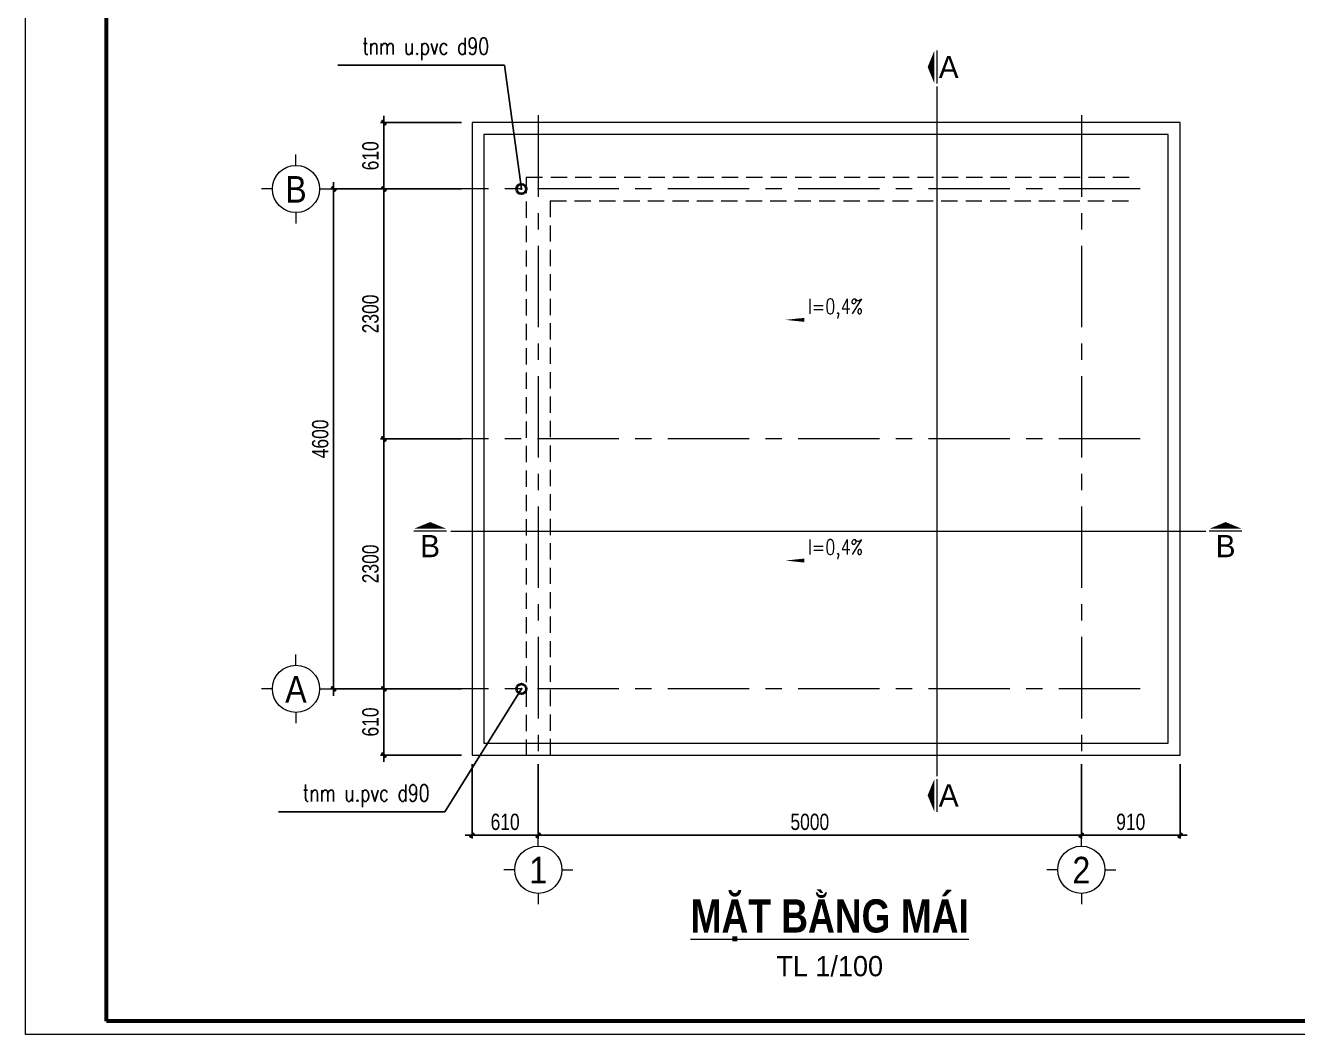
# Model space of a CAD drawing. Header units: millimetres. Extents: x 3293446 to 3468331, y 133678 to 182883.
# Drawn here: x 3416195 to 3427907, y 145247 to 154532 of the extents above; entities that cross this region are included whole.
import ezdxf
from ezdxf.enums import TextEntityAlignment as Align

# ---------------------------------------------------------------- set-up
doc = ezdxf.new("R2010")
doc.units = ezdxf.units.MM
doc.header["$LTSCALE"] = 600
doc.header["$MEASUREMENT"] = 0
doc.header["$PDMODE"] = 32
doc.linetypes.add('CENTER', pattern=[2, 1.25, -0.25, 0.25, -0.25])
doc.linetypes.add('HIDDEN', pattern=[0.375, 0.25, -0.125])
doc.layers.get('0').update_dxf_attribs({"lineweight": 0})
doc.layers.get('Defpoints').update_dxf_attribs({"lineweight": 0})
for name, color, linetype, lineweight in [('cat1', 30, 'Continuous', 40), ('DCCD-DIM', 8, 'Continuous', 18), ('DCCD-TEXT', 7, 'Continuous', 20), ('Khungten_LCDI', 7, 'Continuous', 5), ('LC ISO', 153, 'Continuous', 13), ('LC Khac', 4, 'Continuous', 9), ('LC MANH DUT', 35, 'HIDDEN', 5), ('LC Net manh', 239, 'Continuous', 5), ('LC Net thay', 7, 'Continuous', 25), ('LC Text1', 3, 'Continuous', 20), ('LC Text2', 7, 'Continuous', 18), ('thay1', 63, 'Continuous', 18), ('truc', 76, 'CENTER', 9), ('v-KICHTHUOC', 8, 'Continuous', 18), ('v-TEXT', 7, 'Continuous', 18)]:
    doc.layers.add(name, color=color, linetype=linetype, lineweight=lineweight)
doc.layers.add('DIM', color=1, linetype='Continuous')
doc.styles.add('HOATBIF', font='hoatbif.shx', dxfattribs={"width": 0.8})
doc.styles.add('Khungten', font='VHAVAN.TTF', dxfattribs={"width": 0.9, "height": 5000})
doc.styles.add('LC 1', font='VHAVANB.TTF')
doc.styles.add('LC 3', font='vnsimli.shx', dxfattribs={"width": 0.75})
doc.styles.add('LC3', font='VHARIALB.TTF', dxfattribs={"width": 0.8})
doc.styles.add('T1', font='Vnsimli.shx', dxfattribs={"width": 0.8})
doc.styles.add('Title', font='VHBLACK.TTF', dxfattribs={"width": 0.8})
doc.dimstyles.new('Copy of 1-100 (1- 60)', dxfattribs={"dimscale": 60, "dimtxt": 2.5, "dimasz": 0.35, "dimexe": 0.5, "dimexo": 0, "dimgap": 0.8, "dimtad": 1, "dimdec": 0, "dimzin": 0, "dimdsep": 46, "dimtxsty": 'HOATBIF', "dimblk1": 'DOT', "dimblk2": 'DOT', "dimsah": 1, "dimcen": -1, "dimdle": 1, "dimclrd": 256, "dimclre": 256, "dimclrt": 4, "dimadec": 3, "dimazin": 2, "dimtfac": 0.3333333333333333, "dimtdec": 0, "dimtix": 1, "dimtmove": 2, "dimatfit": 3, "dimldrblk": 'DOT', "dimfxl": 1, "dimtvp": 0.8333333333333334, "dimtolj": 1, "dimtzin": 0, "dimarcsym": 0})

# ---------------------------------------------------------------- blocks, each defined once
blk = doc.blocks.new('DOT')
at = {"layer": 'DIM'}
for p, q in [((-3, 0), (3, 0)), ((-1, -1), (1, 1))]:
    blk.add_line(p, q, dxfattribs=at)
blk.add_lwpolyline([(0.5, 1), (-1, -0.5), (-0.5, -1), (1, 0.5)], close=True, dxfattribs=at)
blk = doc.blocks.new('*D220')
at = {"layer": 'Defpoints', "color": 0, "transparency": 16777216}
for p in [(3419494.797173723, 150727.9579138395), (3420210.297173713, 150727.9579138395), (3420210.297173713, 148427.9579138395)]:
    blk.add_point(p, dxfattribs=at)
at = {"layer": 'DIM', "lineweight": -2, "transparency": 16777216}
for p, q in [((3420210.297173713, 150727.9579138395), (3419464.797173723, 150727.9579138395)), ((3419494.797173723, 148448.9579138395), (3419494.797173723, 150706.9579138395)), ((3420210.297173713, 148427.9579138395), (3419464.797173723, 148427.9579138395))]:
    blk.add_line(p, q, dxfattribs=at)
at = {"layer": 'DIM', "lineweight": -2, "transparency": 16777216, "xscale": 21, "yscale": 21, "zscale": 21}
for p, rotation in [((3419494.797173723, 150727.9579138395), 90), ((3419494.797173723, 148427.9579138395), 270)]:
    blk.add_blockref('DOT', p, dxfattribs=dict(at, rotation=rotation))
at = {"layer": 'DIM', "color": 4, "transparency": 16777216, "insert": (3419371.797173722, 149577.9579138385), "char_height": 150, "attachment_point": 5, "rotation": 90, "style": 'HOATBIF'}
blk.add_mtext('\\A1;2300', dxfattribs=at)
blk = doc.blocks.new('_Dot')
at = {"color": 0, "linetype": 'ByBlock', "lineweight": -2}
blk.add_line((-0.5, 0), (-1, 0), dxfattribs=at)
at = {"color": 0, "linetype": 'ByBlock', "const_width": 0.5}
blk.add_lwpolyline([(-0.25, 0, 1), (0.25, 0, 1)], format="xyb", close=True, dxfattribs=at)
blk = doc.blocks.new('*D221')
at = {"layer": 'Defpoints', "color": 0, "transparency": 16777216}
for p in [(3419494.797173723, 153027.9579138395), (3420210.297173713, 153027.9579138395), (3420210.297173713, 150727.9579138395)]:
    blk.add_point(p, dxfattribs=at)
at = {"layer": 'DIM', "lineweight": -2, "transparency": 16777216}
for p, q in [((3420210.297173713, 153027.9579138395), (3419464.797173723, 153027.9579138395)), ((3419494.797173723, 150748.9579138395), (3419494.797173723, 153006.9579138395)), ((3420210.297173713, 150727.9579138395), (3419464.797173723, 150727.9579138395))]:
    blk.add_line(p, q, dxfattribs=at)
at = {"layer": 'DIM', "lineweight": -2, "transparency": 16777216, "xscale": 21, "yscale": 21, "zscale": 21}
for p, rotation in [((3419494.797173723, 153027.9579138395), 90), ((3419494.797173723, 150727.9579138395), 270)]:
    blk.add_blockref('DOT', p, dxfattribs=dict(at, rotation=rotation))
at = {"layer": 'DIM', "color": 4, "transparency": 16777216, "insert": (3419371.797173722, 151877.9579138385), "char_height": 150, "attachment_point": 5, "rotation": 90, "style": 'HOATBIF'}
blk.add_mtext('\\A1;2300', dxfattribs=at)
blk = doc.blocks.new('*D222')
at = {"layer": 'Defpoints', "color": 0, "transparency": 16777216}
for p in [(3420210.297173713, 153027.9579138395), (3419032.297173741, 148427.9579138395), (3420210.297173713, 148427.9579138395)]:
    blk.add_point(p, dxfattribs=at)
at = {"layer": 'DIM', "lineweight": -2, "transparency": 16777216}
for p, q in [((3420210.297173713, 153027.9579138395), (3419002.297173741, 153027.9579138395)), ((3419032.297173741, 153006.9579138395), (3419032.297173741, 148448.9579138395)), ((3420210.297173713, 148427.9579138395), (3419002.297173741, 148427.9579138395))]:
    blk.add_line(p, q, dxfattribs=at)
at = {"layer": 'DIM', "lineweight": -2, "transparency": 16777216, "xscale": 21, "yscale": 21, "zscale": 21}
for p, rotation in [((3419032.297173741, 153027.9579138395), 90), ((3419032.297173741, 148427.9579138395), 270)]:
    blk.add_blockref('DOT', p, dxfattribs=dict(at, rotation=rotation))
at = {"layer": 'DIM', "color": 4, "transparency": 16777216, "insert": (3418909.29717374, 150727.9579138385), "char_height": 150, "attachment_point": 5, "rotation": 90, "style": 'HOATBIF'}
blk.add_mtext('\\A1;4600', dxfattribs=at)
blk = doc.blocks.new('lcdi fix')
at = {"layer": 'Defpoints', "lineweight": 0}
blk.add_lwpolyline([(-1199.999999582767, -14849.99999999255), (-1199.999999582767, 14849.99999999255), (40799.99891111255, 14849.99999999255), (40799.99891111255, -14849.99999999255)], close=True, dxfattribs=at)
at = {"layer": 'Khungten_LCDI', "color": 5, "lineweight": 60}
blk.add_lwpolyline([(0, -14649.99999999255), (0, 14649.99999999255), (40599.99891117215, 14649.99999999255), (40599.99891117215, -14649.99999999255)], close=True, dxfattribs=at)
at = {"color": 7, "style": 'Khungten', "width": 0.8}
for tag, p in [('REVISION', (39498.75262445211, -10746.30395446718)), ('NGAYHT', (39546.07413610816, -11609.37091637403))]:
    blk.add_attdef(tag, text='', height=199.998925739526, dxfattribs=at).set_placement(p, align=Align.CENTER)
at = {"layer": 'LC Text1', "style": 'Title', "width": 3.88208500483857}
for tag, p, p2 in [('TENBANVE1', (36912.6576448679, -8885.760238945484), (40339.14494544268, -8885.760238945484)), ('TENBANVE2', (36912.6576448679, -9562.465564332902), (40339.14494544268, -9562.465564332902))]:
    blk.add_attdef(tag, text='', height=249.9999935159641, dxfattribs=at).set_placement(p, p2, align=Align.FIT)
at = {"layer": 'LC Text1', "style": 'Title', "width": 0.7}
blk.add_attdef('SOBANVE', text='', height=249.9999935159641, dxfattribs=at).set_placement((39561.98223525286, -13896.18071823567), align=Align.CENTER)
blk = doc.blocks.new('*D244')
at = {"layer": 'Defpoints', "color": 0, "transparency": 16777216}
for p in [(3419494.797173725, 153637.9579138395), (3420210.297173713, 153637.9579138395), (3420210.297173713, 153027.9579138395)]:
    blk.add_point(p, dxfattribs=at)
at = {"layer": 'DIM', "lineweight": -2, "transparency": 16777216}
for p, q in [((3420210.297173713, 153637.9579138395), (3419464.797173725, 153637.9579138395)), ((3419494.797173725, 153048.9579138395), (3419494.797173725, 153616.9579138395)), ((3420210.297173713, 153027.9579138395), (3419464.797173725, 153027.9579138395))]:
    blk.add_line(p, q, dxfattribs=at)
at = {"layer": 'DIM', "lineweight": -2, "transparency": 16777216, "xscale": 21, "yscale": 21, "zscale": 21}
for p, rotation in [((3419494.797173725, 153637.9579138395), 90), ((3419494.797173725, 153027.9579138395), 270)]:
    blk.add_blockref('DOT', p, dxfattribs=dict(at, rotation=rotation))
at = {"layer": 'DIM', "color": 4, "transparency": 16777216, "insert": (3419371.797173724, 153332.9579138385), "char_height": 150, "attachment_point": 5, "rotation": 90, "style": 'HOATBIF'}
blk.add_mtext('\\A1;610', dxfattribs=at)
blk = doc.blocks.new('*D245')
at = {"layer": 'Defpoints', "color": 0, "transparency": 16777216}
for p in [(3420210.297173713, 148427.9579138395), (3419494.797173728, 147817.9579138395), (3420210.297173713, 147817.9579138395)]:
    blk.add_point(p, dxfattribs=at)
at = {"layer": 'DIM', "lineweight": -2, "transparency": 16777216}
for p, q in [((3420210.297173713, 148427.9579138395), (3419464.797173728, 148427.9579138395)), ((3419494.797173728, 148406.9579138395), (3419494.797173728, 147838.9579138395)), ((3420210.297173713, 147817.9579138395), (3419464.797173728, 147817.9579138395))]:
    blk.add_line(p, q, dxfattribs=at)
at = {"layer": 'DIM', "lineweight": -2, "transparency": 16777216, "xscale": 21, "yscale": 21, "zscale": 21}
for p, rotation in [((3419494.797173728, 148427.9579138395), 90), ((3419494.797173728, 147817.9579138395), 270)]:
    blk.add_blockref('DOT', p, dxfattribs=dict(at, rotation=rotation))
at = {"layer": 'DIM', "color": 4, "transparency": 16777216, "insert": (3419371.797173727, 148122.9579138385), "char_height": 150, "attachment_point": 5, "rotation": 90, "style": 'HOATBIF'}
blk.add_mtext('\\A1;610', dxfattribs=at)
blk = doc.blocks.new('TTRUC')
at = {"layer": 'LC ISO'}
for p, q in [((0, 6.94551799677526), (0, 10.13175513561828)), ((-6.94551799677526, 0), (-10.13175513561828, 0)), ((6.94551799677526, 0), (10.13175513561828, 0)), ((0, -6.94551799677526), (0, -10.13175513561828))]:
    blk.add_line(p, q, dxfattribs=at)
at = {"layer": 'LC Net manh'}
blk.add_circle((0, 0), 6.94551799677526, dxfattribs=at)
blk = doc.blocks.new('*D246')
at = {"layer": 'Defpoints', "color": 0, "transparency": 16777216}
for p in [(3420916.297173711, 147735), (3425916.297173711, 147735), (3425916.297173711, 147080)]:
    blk.add_point(p, dxfattribs=at)
at = {"layer": 'DIM', "lineweight": -2, "transparency": 16777216}
for p, q in [((3420916.297173711, 147735), (3420916.297173711, 147050)), ((3425916.297173711, 147735), (3425916.297173711, 147050)), ((3420937.297173711, 147080), (3425895.297173711, 147080))]:
    blk.add_line(p, q, dxfattribs=at)
at = {"layer": 'DIM', "lineweight": -2, "transparency": 16777216, "xscale": 21, "yscale": 21, "zscale": 21, "rotation": 180}
blk.add_blockref('DOT', (3420916.297173711, 147080), dxfattribs=at)
at = {"layer": 'DIM', "lineweight": -2, "transparency": 16777216, "xscale": 21, "yscale": 21, "zscale": 21}
blk.add_blockref('DOT', (3425916.297173711, 147080), dxfattribs=at)
at = {"layer": 'DIM', "color": 4, "transparency": 16777216, "insert": (3423416.297173711, 147203), "char_height": 150, "attachment_point": 5, "style": 'HOATBIF'}
blk.add_mtext('\\A1;5000', dxfattribs=at)
blk = doc.blocks.new('*D247')
at = {"layer": 'Defpoints', "color": 0, "transparency": 16777216}
for p in [(3420306.297173711, 147735), (3420916.297173711, 147735), (3420916.297173711, 147080)]:
    blk.add_point(p, dxfattribs=at)
at = {"layer": 'DIM', "lineweight": -2, "transparency": 16777216}
for p, q in [((3420306.297173711, 147735), (3420306.297173711, 147050)), ((3420916.297173711, 147735), (3420916.297173711, 147050)), ((3420327.297173711, 147080), (3420895.297173711, 147080))]:
    blk.add_line(p, q, dxfattribs=at)
at = {"layer": 'DIM', "lineweight": -2, "transparency": 16777216, "xscale": 21, "yscale": 21, "zscale": 21, "rotation": 180}
blk.add_blockref('DOT', (3420306.297173711, 147080), dxfattribs=at)
at = {"layer": 'DIM', "lineweight": -2, "transparency": 16777216, "xscale": 21, "yscale": 21, "zscale": 21}
blk.add_blockref('DOT', (3420916.297173711, 147080), dxfattribs=at)
at = {"layer": 'DIM', "color": 4, "transparency": 16777216, "insert": (3420611.297173711, 147203), "char_height": 150, "attachment_point": 5, "style": 'HOATBIF'}
blk.add_mtext('\\A1;610', dxfattribs=at)
blk = doc.blocks.new('*D248')
at = {"layer": 'Defpoints', "color": 0, "transparency": 16777216}
for p in [(3425916.297173711, 147735), (3426826.297173711, 147735), (3425916.297173711, 147080)]:
    blk.add_point(p, dxfattribs=at)
at = {"layer": 'DIM', "lineweight": -2, "transparency": 16777216}
for p, q in [((3425916.297173711, 147735), (3425916.297173711, 147050)), ((3426826.297173711, 147735), (3426826.297173711, 147050)), ((3426805.297173711, 147080), (3425937.297173711, 147080))]:
    blk.add_line(p, q, dxfattribs=at)
at = {"layer": 'DIM', "lineweight": -2, "transparency": 16777216, "xscale": 21, "yscale": 21, "zscale": 21, "rotation": 180}
blk.add_blockref('DOT', (3425916.297173711, 147080), dxfattribs=at)
at = {"layer": 'DIM', "lineweight": -2, "transparency": 16777216, "xscale": 21, "yscale": 21, "zscale": 21}
blk.add_blockref('DOT', (3426826.297173711, 147080), dxfattribs=at)
at = {"layer": 'DIM', "color": 4, "transparency": 16777216, "insert": (3426371.297173711, 147203), "char_height": 150, "attachment_point": 5, "style": 'HOATBIF'}
blk.add_mtext('\\A1;910', dxfattribs=at)
blk = doc.blocks.new('TIEUDE1')
at = {"layer": 'LC Text2', "color": 7, "style": 'LC 1'}
blk.add_attdef('TIªU§Ò', text='', height=5, dxfattribs=at).set_placement((0, 0), align=Align.BOTTOM_CENTER)
blk.add_attdef('TL', text='', height=3, dxfattribs=at).set_placement((0, -2), align=Align.TOP_CENTER)
blk = doc.blocks.new('DODOC1')
at = {"layer": 'v-KICHTHUOC'}
blk.add_lwpolyline([(-630.1899495518009, 0, 0, 0, 0), (762.4428831040858, 0, 0, 66.66666666666666, 0), (442.6614563196634, 0, 66.66666666666666, 66.66666666666666, 0)], format="xyseb", dxfattribs=at)
at = {"layer": 'v-TEXT', "style": 'T1', "width": 0.8}
blk.add_attdef('DOC', text='', height=250, dxfattribs=at).set_placement((-78.78684461381272, 225.9660557561328), align=Align.MIDDLE_CENTER)
blk = doc.blocks.new('*U24')
at = {"layer": 'LC Khac', "color": 1, "ltscale": 2}
for p, q in [((-8.003553375601768e-10, 485.4649627282051), (0, 0)), ((-8.003553375601768e-10, -10313.4540975397), (0, -10798.91906026791))]:
    blk.add_line(p, q, dxfattribs=at)
for points in [[(134.0098340642726, 242.7324813697051, 0, 471.4285714293351, 0), (36.58486540849844, 242.7324813697051, 275.0000000004455, 275.0000000004455, 0)], [(134.0098340642726, -10556.1865788982, 0, 471.4285714293351, 0), (36.58486540849844, -10556.1865788982, 275.0000000004455, 275.0000000004455, 0)]]:
    blk.add_lwpolyline(points, format="xyseb", dxfattribs=at)
at = {"layer": 'LC MANH DUT', "ltscale": 200}
blk.add_line((8.03255570153744e-11, -48.72241329890437), (8.03255570153744e-11, -10269.58067506668), dxfattribs=at)
at = {"ltscale": 2, "style": 'LC 1'}
for p in [(-178.5478302832853, 242.7324813641026), (-178.5478302832853, -10556.18657890381)]:
    blk.add_attdef('LC', text='', height=330, dxfattribs=at).set_placement(p, align=Align.MIDDLE_CENTER)
blk = doc.blocks.new('*U23')
at = {"layer": 'LC Khac', "color": 1, "ltscale": 2}
for p, q in [((0, 0), (-485.4649627282051, -8.003553375601768e-10)), ((11800.26604959383, 0), (11314.80108686563, -8.003553375601768e-10))]:
    blk.add_line(p, q, dxfattribs=at)
for points in [[(-242.7324813585001, -134.0098340650729, 0, 471.4285714293351, 0), (-242.7324813585001, -36.5848654092988, 275.0000000004455, 275.0000000004455, 0)], [(11557.53356823533, -134.0098340650729, 0, 471.4285714293351, 0), (11557.53356823533, -36.5848654092988, 275.0000000004455, 275.0000000004455, 0)]]:
    blk.add_lwpolyline(points, format="xyseb", dxfattribs=at)
at = {"layer": 'LC MANH DUT', "ltscale": 300}
blk.add_line((66.27083405029884, 1.092565268946438e-10), (11262.05094760413, 1.092565268946438e-10), dxfattribs=at)
at = {"ltscale": 2, "style": 'LC 1'}
for p in [(-242.7324813641026, 222.2060010813148), (11557.53356822973, 222.2060010813148)]:
    blk.add_attdef('LC', text='', height=330, dxfattribs=at).set_placement(p, align=Align.MIDDLE_CENTER)

msp = doc.modelspace()

# ---------------------------------------------------------------- linework, layer by layer
at = {"layer": 'cat1'}
for centre in [(3420761.297173711, 153027.9579138395), (3420761.297173711, 148427.9579138395)]:
    msp.add_circle(centre, 45, dxfattribs=at)
at = {"layer": 'LC MANH DUT'}
for p, q in [((3420806.297173711, 153137.9579138395), (3426366.154688129, 153137.9579138395)), ((3420806.297173711, 153137.9579138395), (3420806.297173711, 147814)), ((3421026.297173711, 152917.9579138395), (3426366.154688129, 152917.9579138395)), ((3421026.297173711, 152917.9579138395), (3421026.297173711, 147814))]:
    msp.add_line(p, q, dxfattribs=at)
at = {"layer": 'thay1'}
for points in [[(3420306.297173711, 147817.9579138395), (3426826.297173711, 147817.9579138395), (3426826.297173711, 153637.9579138395), (3420306.297173711, 153637.9579138395)], [(3420416.297173711, 147927.9579138395), (3426716.297173711, 147927.9579138395), (3426716.297173711, 153527.9579138395), (3420416.297173711, 153527.9579138395)]]:
    msp.add_lwpolyline(points, close=True, dxfattribs=at)
at = {"layer": 'truc'}
for p, q in [((3420916.297173711, 153706), (3420916.297173711, 147814)), ((3425916.297173711, 153706), (3425916.297173711, 147814)), ((3426458.297173711, 153027.9579138395), (3419971.297173711, 153027.9579138395)), ((3426458.297173711, 150727.9579138395), (3419971.297173711, 150727.9579138395)), ((3426458.297173711, 148427.9579138395), (3419971.297173711, 148427.9579138395))]:
    msp.add_line(p, q, dxfattribs=at)

# ---------------------------------------------------------------- block references
ref = msp.add_blockref('*U24', (3424584.297173711, 153999.5), dxfattribs=dict(xscale=-0.6206639722544331, yscale=0.6206639722544331, zscale=0.6206639722544331))
ref.add_attrib('LC', 'A', dxfattribs={"ltscale": 2, "height": 204.8191108439629, "style": 'LC 1'}).set_placement((3424695.250752135, 147447.6553060786), align=Align.MIDDLE_CENTER)
ref.add_attrib('LC', 'A', dxfattribs={"ltscale": 2, "height": 204.8191108439629, "style": 'LC 1'}).set_placement((3424695.250752135, 154150.1553060787), align=Align.MIDDLE_CENTER)
ref = msp.add_blockref('*U23', (3420071.297173711, 149879.5000000001), dxfattribs=dict(xscale=-0.6206639722544331, yscale=0.6206639722544331, zscale=0.6206639722544331, rotation=180))
ref.add_attrib('LC', 'B', dxfattribs={"ltscale": 2, "height": 204.8191108439629, "style": 'LC 1'}).set_placement((3427244.641867633, 149741.5847407102), align=Align.MIDDLE_CENTER)
ref.add_attrib('LC', 'B', dxfattribs={"ltscale": 2, "height": 204.8191108439629, "style": 'LC 1'}).set_placement((3419920.641867633, 149741.5847407102), align=Align.MIDDLE_CENTER)
at = {"layer": 'DCCD-DIM'}
ref = msp.add_blockref('DODOC1', (3423608.73528463, 151823.3822518376), dxfattribs=dict(at, xscale=-0.5480807687729824, yscale=0.5480807687729824, zscale=0.5480807687729824))
ref.add_attrib('DOC', 'I=0,4%', dxfattribs={"layer": 'DCCD-TEXT', "height": 137.0201922081381, "style": 'T1', "width": 0.8}).set_placement((3423651.916839, 151947.2299014069), align=Align.MIDDLE_CENTER)
ref = msp.add_blockref('DODOC1', (3423608.73528463, 149608.5), dxfattribs=dict(at, xscale=-0.5480807687729824, yscale=0.5480807687729824, zscale=0.5480807687729824))
ref.add_attrib('DOC', 'I=0,4%', dxfattribs={"layer": 'DCCD-TEXT', "height": 137.0201922081381, "style": 'T1', "width": 0.8}).set_placement((3423651.916839, 149732.3476495693), align=Align.MIDDLE_CENTER)
at = {"layer": 'LC ISO', "xscale": 31.2766291057588, "yscale": 31.2766291057588, "zscale": 31.2766291057588}
for p in [(3418685.410026157, 153027.9579138395), (3418685.410026157, 148427.9579138395), (3420916.297173711, 146763.1128524329), (3425916.297173711, 146763.1128524329)]:
    msp.add_blockref('TTRUC', p, dxfattribs=at)
at = {"layer": 'LC Net thay', "xscale": 0.6206639722545443, "yscale": 0.6206639722545443, "zscale": 0.6206639722545443}
msp.add_blockref('lcdi fix', (3416939.5934228, 154463.6945714345), dxfattribs=at)
at = {"layer": 'LC Text2'}
ref = msp.add_blockref('TIEUDE1', (3423599.200592213, 146093.563383795), dxfattribs=dict(at, xscale=62.06639722556326, yscale=62.06639722556326, zscale=62.06639722556326))
ref.add_attrib('TIªU§Ò', '%%UmÆt b»ng m¸i', dxfattribs={"color": 7, "height": 305.6406728234154, "style": 'LC3', "width": 0.8}).set_placement((3423599.200592213, 146093.563383795), align=Align.BOTTOM_CENTER)
ref.add_attrib('TL', 'TL 1/100', dxfattribs={"color": 7, "height": 186.1991916763991, "style": 'LC 1'}).set_placement((3423599.200592213, 145969.4305893414), align=Align.TOP_CENTER)

# ---------------------------------------------------------------- texts
at = {"layer": 'LC Text1', "ltscale": 0.2, "style": 'LC 1', "width": 0.9}
for s, p in [('b', (3418685.410026157, 152828.7246214177)), ('a', (3418685.410026157, 148228.7246214177)), ('1', (3420916.297173711, 146563.8795600111)), ('2', (3425916.297173711, 146563.8795600111))]:
    msp.add_text(s, height=244.8958287376794, dxfattribs=at).set_placement(p, align=Align.BOTTOM_CENTER)
at = {"layer": 'LC Text1', "color": 3, "char_height": 155.1659930636083, "attachment_point": 9, "style": 'LC 3'}
for insert in [(3420463.297173711, 154212), (3419915.297173704, 147340.5)]:
    msp.add_mtext('tnm u.pvc d90', dxfattribs=dict(at, insert=insert))

# ---------------------------------------------------------------- dimensions: what is measured, and where the dimension line sits
at = {"layer": 'DIM'}
for base, p1, p2, angle, picture, middle in [((3419494.797173725, 153637.9579138395), (3420210.297173711, 153027.9579138395), (3420210.297173711, 153637.9579138395), 90, '*D244', (3419371.797173724, 153332.9579138385)), ((3419032.297173741, 148427.9579138395), (3420210.297173711, 153027.9579138395), (3420210.297173711, 148427.9579138395), 90, '*D222', (3418909.29717374, 150727.9579138385)), ((3419494.797173723, 153027.9579138395), (3420210.297173711, 150727.9579138395), (3420210.297173711, 153027.9579138395), 90, '*D221', (3419371.797173722, 151877.9579138385)), ((3419494.797173723, 150727.9579138395), (3420210.297173711, 148427.9579138395), (3420210.297173711, 150727.9579138395), 90, '*D220', (3419371.797173722, 149577.9579138385)), ((3419494.797173728, 147817.9579138395), (3420210.297173711, 148427.9579138395), (3420210.297173711, 147817.9579138395), 270, '*D245', (3419371.797173727, 148122.9579138385))]:
    dim = msp.add_linear_dim(base=base, p1=p1, p2=p2, angle=angle, dimstyle='Copy of 1-100 (1- 60)', dxfattribs=at)
    dim.commit()
    dim.dimension.update_dxf_attribs({"geometry": picture, "text_midpoint": middle})
for base, p1, p2, picture, middle in [((3420916.297173711, 147080), (3420306.297173711, 147735), (3420916.297173711, 147735), '*D247', (3420611.297173711, 147203)), ((3425916.297173711, 147080), (3420916.297173711, 147735), (3425916.297173711, 147735), '*D246', (3423416.297173711, 147203)), ((3425916.297173711, 147080), (3426826.297173711, 147735), (3425916.297173711, 147735), '*D248', (3426371.297173711, 147203))]:
    dim = msp.add_linear_dim(base=base, p1=p1, p2=p2, dimstyle='Copy of 1-100 (1- 60)', dxfattribs=at)
    dim.commit()
    dim.dimension.update_dxf_attribs({"geometry": picture, "text_midpoint": middle})

# ---------------------------------------------------------------- leaders
at = {"layer": 'DIM', "annotation_type": 0, "has_hookline": 1, "hookline_direction": 1, "text_width": 1390.95229496306}
for points in [[(3420761.297173711, 153027.9579138395), (3420604.297173711, 154167), (3420583.297173711, 154167)], [(3420761.297173711, 148427.9579138395), (3420056.297173704, 147295.5), (3420035.297173704, 147295.5)]]:
    msp.add_leader(points, dimstyle='Copy of 1-100 (1- 60)', override={"dimgap": 2}, dxfattribs=at)

doc.saveas('drawing.dxf')
